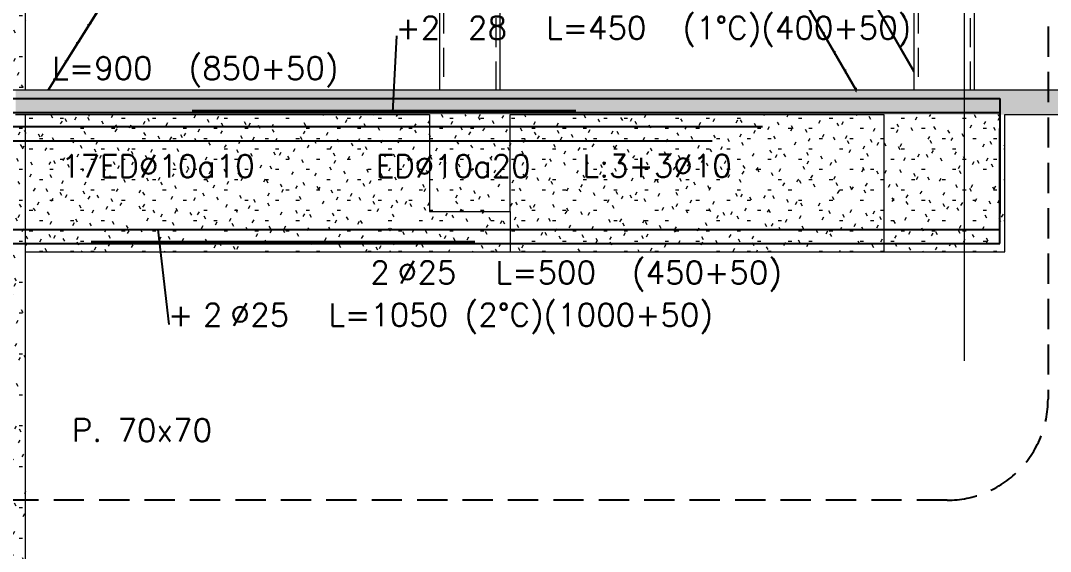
# Model space of a CAD drawing. Extents: x -3544 to 11711, y -11366 to 8565.
# Drawn here: x 4919 to 5429, y 2791 to 3054 of the extents above; entities that cross this region are included whole.
import ezdxf
from ezdxf.enums import TextEntityAlignment as Align

# ---------------------------------------------------------------- set-up
doc = ezdxf.new("R2010")
doc.units = 0
doc.header["$LTSCALE"] = 30
doc.header["$MEASUREMENT"] = 0
doc.linetypes.add('EJE2$0$DASHED', pattern=[0.75, 0.5, -0.25])
doc.linetypes.add('EJE2$0$RLE-PROYECCION', pattern=[0.71438, 0.47625, -0.23813])
doc.layers.get('0').update_dxf_attribs({"linetype": 'CONTINUOUS'})
for name, color, linetype in [('EJE2$0$CORTES', 5, 'CONTINUOUS'), ('EJE2$0$RLA-FE', 7, 'CONTINUOUS'), ('EJE2$0$RLA-TEXTOS-FE', 9, 'CONTINUOUS')]:
    doc.layers.add(name, color=color, linetype=linetype)
doc.layers.add('EJE2$0$RLA-ACHURADO', color=30, linetype='EJE2$0$RLE-PROYECCION', lineweight=15, transparency=0.7)
for name, color, linetype, lineweight in [('EJE2$0$RLA-CONTORNO', 30, 'CONTINUOUS', 15), ('EJE2$0$RLA-EJES', 1, 'CONTINUOUS', 9), ('EJE2$0$RLA-TEXTOS-1', 9, 'CONTINUOUS', 9)]:
    doc.layers.add(name, color=color, linetype=linetype, lineweight=lineweight)
doc.styles.add('EJE2$0$RomanS', font='romans.shx', dxfattribs={"height": 11.25})
pattern_1 = [(0, (-1898.762, -1266.802), (20.32, 5.08), [1.676, -13.564, 1.676, -13.564, -81.28]), (0, (-1898.762, -1266.802), (20.32, 5.08), [-30.48, 1.676, -28.804, 1.676, -13.564, -35.56]), (0, (-1898.762, -1266.802), (20.32, 5.08), [-76.2, 1.676, -8.484, 1.676, -23.724]), (120, (-1891.142, -1264.262), (-14.559409, 15.057636), [1.676, -13.564, 1.676, -13.564, -81.28]), (120, (-1891.142, -1264.262), (-14.559409, 15.057636), [-30.48, 1.676, -28.804, 1.676, -13.564, -35.56]), (120, (-1891.142, -1264.262), (-14.559409, 15.057636), [-76.2, 1.676, -8.484, 1.676, -23.724]), (240, (-1888.602, -1254.102), (-5.760591, -20.137636), [1.676, -13.564, 1.676, -13.564, -81.28]), (240, (-1888.602, -1254.102), (-5.760591, -20.137636), [-30.48, 1.676, -28.804, 1.676, -13.564, -35.56]), (240, (-1888.602, -1254.102), (-5.760591, -20.137636), [-76.2, 1.676, -8.484, 1.676, -23.724])]

# ---------------------------------------------------------------- blocks, each defined once
blk = doc.blocks.new('EJE2$0$RLA-COLUMNAS-CAJONES - P_M_ 300x300x20-425960-EJE 2')
at = {"layer": 'EJE2$0$RLA-ACHURADO'}
for p, q in [((2582.48, 1108), (2582.48, 787)), ((2608.48, 787), (2608.48, 1108))]:
    blk.add_line(p, q, dxfattribs=at)
blk = doc.blocks.new('EJE2$0$RLA-COLUMNAS-CAJONES - P_M_ 300x300x20-425965-EJE 2')
at = {"layer": 'EJE2$0$RLA-ACHURADO'}
for p, q in [((2347.48, 1108), (2347.48, 787)), ((2373.48, 787), (2373.48, 1108))]:
    blk.add_line(p, q, dxfattribs=at)
at = {"layer": 'EJE2$0$RLA-CONTORNO'}
for p, q in [((2347.48, 1128), (2347.48, 1108)), ((2373.48, 1108), (2373.48, 1128))]:
    blk.add_line(p, q, dxfattribs=at)
blk = doc.blocks.new('EJE2$0$FP_10-EJE 2')
at = {"layer": 'EJE2$0$RLA-CONTORNO'}
for p, q in [((2345.48, 1128), (2345.48, 1106.69)), ((2345.48, 1106.67), (2345.48, 1105.86)), ((2345.48, 1105.85), (2345.48, 1058.06)), ((2345.48, 1058.04), (2345.48, 1057.23)), ((2345.48, 1057.22), (2345.48, 787))]:
    blk.add_line(p, q, dxfattribs=at)
blk = doc.blocks.new('*U46')
at = {"layer": 'EJE2$0$RLA-FE'}
for p, q in [((0, 0), (0, 0)), ((0, 0), (318.21, 0)), ((318.21, 0), (368.21, 0)), ((368.21, 0), (400, 0)), ((400, 0), (400, -50))]:
    blk.add_line(p, q, dxfattribs=at)
at = {"layer": 'EJE2$0$RLA-FE', "color": 3, "style": 'EJE2$0$RomanS', "flags": 8}
for tag, p in [('F=', (108.44, 36.32)), ('NUM', (122.85, 36.32))]:
    blk.add_attdef(tag, text='', height=11.25, dxfattribs=at).set_placement(p, align=Align.RIGHT)
at = {"layer": 'EJE2$0$RLA-FE', "color": 3, "style": 'EJE2$0$RomanS'}
for tag, p, flags in [('PHI', (126.74, 36.54), 14), ('DIAM', (136.6, 36.32), 12), ('MINUS', (158.62, 36.32), 13), ('MARK', (172.01, 36.32), 13), ('TEXTO_FE1', (175.31, 36.32), 8), ('TEXTO_FE2', (242.83, 36.34), 8), ('TIPO', (198.8, -75.78), 13), ('NVECES', (184.93, -94.72), 13), ('NUMFE', (188.86, -114.48), 13), ('CAPA', (197.06, -133.6), 13), ('DESPLAZA', (278.34, -151.59), 13), ('ESPACIO', (284.39, -169.95), 13), ('CANT', (298.23, -188.75), 13)]:
    blk.add_attdef(tag, p, '', height=11.25, dxfattribs=dict(at, flags=flags))
blk = doc.blocks.new('*U109')
at = {"layer": 'EJE2$0$RLA-FE', "color": 6}
blk.add_line((0, 1), (190, 1), dxfattribs=at)
at = {"layer": 'EJE2$0$RLA-FE', "color": 3, "style": 'EJE2$0$RomanS', "flags": 8}
for tag, p in [('(', (80.66, 9.14)), (')', (119, 9.14)), ('EMP', (99.68, 9.14))]:
    blk.add_attdef(tag, text='', height=11.25, dxfattribs=at).set_placement(p, align=Align.CENTER)
blk = doc.blocks.new('*U128')
at = {"layer": 'EJE2$0$RLA-FE'}
for p, q in [((0, 0), (1068.21, 0)), ((1068.21, 0), (1118.21, 0)), ((1118.21, 0), (1150, 0)), ((1150, 0), (1150, 0))]:
    blk.add_line(p, q, dxfattribs=at)
at = {"layer": 'EJE2$0$RLA-FE', "color": 3, "style": 'EJE2$0$RomanS', "flags": 8}
for tag, p in [('F=', (455.08, 96.32)), ('NUM', (469.49, 96.32))]:
    blk.add_attdef(tag, text='', height=11.25, dxfattribs=at).set_placement(p, align=Align.RIGHT)
at = {"layer": 'EJE2$0$RLA-FE', "color": 3, "style": 'EJE2$0$RomanS'}
for tag, p, flags in [('PHI', (473.39, 96.54), 14), ('DIAM', (483.24, 96.32), 12), ('MINUS', (505.26, 96.32), 13), ('MARK', (518.65, 96.32), 13), ('TEXTO_FE1', (521.95, 96.32), 8), ('TEXTO_FE2', (589.47, 96.34), 8), ('TIPO', (573.8, -75.78), 13), ('NVECES', (559.93, -94.72), 13), ('NUMFE', (563.86, -114.48), 13), ('CAPA', (572.06, -133.6), 13), ('DESPLAZA', (278.34, -151.59), 13), ('ESPACIO', (284.39, -169.95), 13), ('CANT', (298.23, -188.75), 13)]:
    blk.add_attdef(tag, p, '', height=11.25, dxfattribs=dict(at, flags=flags))
blk = doc.blocks.new('*U239')
at = {"layer": 'EJE2$0$RLA-FE'}
for p, q in [((0, 0), (1118.21, 0)), ((1118.21, 0), (1168.21, 0)), ((1168.21, 0), (1200, 0)), ((1200, 0), (1200, 0))]:
    blk.add_line(p, q, dxfattribs=at)
at = {"layer": 'EJE2$0$RLA-FE', "color": 3, "style": 'EJE2$0$RomanS', "flags": 8}
for tag, p in [('F=', (493.76, 66.32)), ('NUM', (508.17, 66.32))]:
    blk.add_attdef(tag, text='', height=11.25, dxfattribs=at).set_placement(p, align=Align.RIGHT)
at = {"layer": 'EJE2$0$RLA-FE', "color": 3, "style": 'EJE2$0$RomanS'}
for tag, p, flags in [('PHI', (512.06, 66.54), 14), ('DIAM', (521.92, 66.32), 12), ('MINUS', (543.94, 66.32), 13), ('MARK', (557.33, 66.32), 13), ('TEXTO_FE1', (560.63, 66.32), 8), ('TEXTO_FE2', (628.15, 66.34), 8), ('TIPO', (598.8, -75.78), 13), ('NVECES', (584.93, -94.72), 13), ('NUMFE', (588.86, -114.48), 13), ('CAPA', (597.06, -133.6), 13), ('DESPLAZA', (278.34, -151.59), 13), ('ESPACIO', (284.39, -169.95), 13), ('CANT', (298.23, -188.75), 13)]:
    blk.add_attdef(tag, p, '', height=11.25, dxfattribs=dict(at, flags=flags))
blk = doc.blocks.new('*U238')
at = {"layer": 'EJE2$0$RLA-FE'}
for p, q in [((0, 0), (1018.21, 0)), ((1018.21, 0), (1068.21, 0)), ((1068.21, 0), (1100, 0)), ((1100, 0), (1100, 0))]:
    blk.add_line(p, q, dxfattribs=at)
at = {"layer": 'EJE2$0$RLA-FE', "color": 3, "style": 'EJE2$0$RomanS', "flags": 8}
for tag, p in [('F=', (496.56, 36.32)), ('NUM', (510.97, 36.32))]:
    blk.add_attdef(tag, text='', height=11.25, dxfattribs=at).set_placement(p, align=Align.RIGHT)
at = {"layer": 'EJE2$0$RLA-FE', "color": 3, "style": 'EJE2$0$RomanS'}
for tag, p, flags in [('PHI', (514.86, 36.54), 14), ('DIAM', (524.72, 36.32), 12), ('MINUS', (546.74, 36.32), 13), ('MARK', (560.13, 36.32), 13), ('TEXTO_FE1', (563.43, 36.32), 8), ('TEXTO_FE2', (630.95, 36.34), 8), ('TIPO', (548.8, -75.78), 13), ('NVECES', (534.93, -94.72), 13), ('NUMFE', (538.86, -114.48), 13), ('CAPA', (547.06, -133.6), 13), ('DESPLAZA', (278.34, -151.59), 13), ('ESPACIO', (284.39, -169.95), 13), ('CANT', (298.23, -188.75), 13)]:
    blk.add_attdef(tag, p, '', height=11.25, dxfattribs=dict(at, flags=flags))
blk = doc.blocks.new('*U237')
at = {"layer": 'EJE2$0$RLA-FE'}
for p, q in [((0, 0), (768.21, 0)), ((768.21, 0), (818.21, 0)), ((818.21, 0), (850, 0)), ((850, 0), (850, -50))]:
    blk.add_line(p, q, dxfattribs=at)
at = {"layer": 'EJE2$0$RLA-FE', "color": 3, "style": 'EJE2$0$RomanS', "flags": 8}
for tag, p in [('F=', (313.84, 9.32)), ('NUM', (328.25, 9.32))]:
    blk.add_attdef(tag, text='', height=11.25, dxfattribs=at).set_placement(p, align=Align.RIGHT)
at = {"layer": 'EJE2$0$RLA-FE', "color": 3, "style": 'EJE2$0$RomanS'}
for tag, p, flags in [('PHI', (332.15, 9.54), 14), ('DIAM', (342, 9.32), 12), ('MINUS', (364.02, 9.32), 13), ('MARK', (377.41, 9.32), 13), ('TEXTO_FE1', (380.71, 9.32), 8), ('TEXTO_FE2', (448.24, 9.34), 8), ('TIPO', (423.8, -75.78), 13), ('NVECES', (409.93, -94.72), 13), ('NUMFE', (413.86, -114.48), 13), ('CAPA', (422.06, -133.6), 13), ('DESPLAZA', (278.34, -151.59), 13), ('ESPACIO', (284.39, -169.95), 13), ('CANT', (298.23, -188.75), 13)]:
    blk.add_attdef(tag, p, '', height=11.25, dxfattribs=dict(at, flags=flags))
blk = doc.blocks.new('*U136')
at = {"layer": 'EJE2$0$RLA-FE'}
for p, q in [((0, 0), (1018.21, 0)), ((1018.21, 0), (1068.21, 0)), ((1068.21, 0), (1100, 0)), ((1100, 0), (1100, 0))]:
    blk.add_line(p, q, dxfattribs=at)
at = {"layer": 'EJE2$0$RLA-FE', "color": 3, "style": 'EJE2$0$RomanS', "flags": 8}
for tag, p in [('F=', (458.44, -19.89)), ('NUM', (472.85, -19.89))]:
    blk.add_attdef(tag, text='', height=11.25, dxfattribs=at).set_placement(p, align=Align.RIGHT)
at = {"layer": 'EJE2$0$RLA-FE', "color": 3, "style": 'EJE2$0$RomanS'}
for tag, p, flags in [('PHI', (476.74, -19.68), 12), ('DIAM', (486.6, -19.89), 12), ('MINUS', (508.62, -19.89), 13), ('MARK', (522.01, -19.89), 13), ('TEXTO_FE1', (525.31, -19.89), 8), ('TEXTO_FE2', (592.83, -19.88), 8), ('TIPO', (548.8, -57.92), 13), ('NVECES', (534.93, -76.86), 13), ('NUMFE', (538.86, -96.62), 13), ('CAPA', (547.06, -115.74), 13), ('DESPLAZA', (277.18, -134.17), 13), ('ESPACIO', (283.22, -152.53), 13), ('CANT', (297.06, -171.33), 13)]:
    blk.add_attdef(tag, p, '', height=11.25, dxfattribs=dict(at, flags=flags))
blk = doc.blocks.new('*U137')
at = {"layer": 'EJE2$0$RLA-FE'}
for p, q in [((450, 0), (450, 50)), ((0, 0), (0, 0)), ((0, 0), (368.21, 0)), ((368.21, 0), (418.21, 0)), ((418.21, 0), (450, 0))]:
    blk.add_line(p, q, dxfattribs=at)
at = {"layer": 'EJE2$0$RLA-FE', "color": 3, "style": 'EJE2$0$RomanS', "flags": 8}
for tag, p in [('F=', (133.44, -19.89)), ('NUM', (147.85, -19.89))]:
    blk.add_attdef(tag, text='', height=11.25, dxfattribs=at).set_placement(p, align=Align.RIGHT)
at = {"layer": 'EJE2$0$RLA-FE', "color": 3, "style": 'EJE2$0$RomanS'}
for tag, p, flags in [('PHI', (151.74, -19.68), 12), ('DIAM', (161.6, -19.89), 12), ('MINUS', (183.62, -19.89), 13), ('MARK', (197.01, -19.89), 13), ('TEXTO_FE1', (200.31, -19.89), 8), ('TEXTO_FE2', (267.83, -19.88), 8), ('TIPO', (223.8, -57.92), 13), ('NVECES', (209.93, -76.86), 13), ('NUMFE', (213.86, -96.62), 13), ('CAPA', (222.06, -115.74), 13), ('DESPLAZA', (277.18, -134.17), 13), ('ESPACIO', (283.22, -152.53), 13), ('CANT', (297.06, -171.33), 13)]:
    blk.add_attdef(tag, p, '', height=11.25, dxfattribs=dict(at, flags=flags))
blk = doc.blocks.new('*U138')
at = {"layer": 'EJE2$0$RLA-FE', "color": 6}
blk.add_line((0, 1), (190, 1), dxfattribs=at)
at = {"layer": 'EJE2$0$RLA-FE', "color": 3, "style": 'EJE2$0$RomanS', "flags": 8}
for tag, p in [('(', (80.66, 9.14)), (')', (119, 9.14)), ('EMP', (99.68, 9.14))]:
    blk.add_attdef(tag, text='', height=11.25, dxfattribs=at).set_placement(p, align=Align.CENTER)
blk = doc.blocks.new('*U266')
at = {"layer": 'EJE2$0$RLA-FE'}
for p, q in [((1000, 0), (1000, 50)), ((0, 0), (918.21, 0)), ((918.21, 0), (968.21, 0)), ((968.21, 0), (1000, 0))]:
    blk.add_line(p, q, dxfattribs=at)
at = {"layer": 'EJE2$0$RLA-FE', "color": 3, "style": 'EJE2$0$RomanS', "flags": 8}
for tag, p in [('F=', (600.61, -47.89)), ('NUM', (615.02, -47.89))]:
    blk.add_attdef(tag, text='', height=11.25, dxfattribs=at).set_placement(p, align=Align.RIGHT)
at = {"layer": 'EJE2$0$RLA-FE', "color": 3, "style": 'EJE2$0$RomanS'}
for tag, p, flags in [('PHI', (618.91, -47.68), 12), ('DIAM', (628.77, -47.89), 12), ('MINUS', (650.79, -47.89), 13), ('MARK', (664.18, -47.89), 13), ('TEXTO_FE1', (667.48, -47.89), 8), ('TEXTO_FE2', (735, -47.88), 8), ('TIPO', (498.8, -57.92), 13), ('NVECES', (484.93, -76.86), 13), ('NUMFE', (488.86, -96.62), 13), ('CAPA', (497.06, -115.74), 13), ('DESPLAZA', (277.18, -134.17), 13), ('ESPACIO', (283.22, -152.53), 13), ('CANT', (297.06, -171.33), 13)]:
    blk.add_attdef(tag, p, '', height=11.25, dxfattribs=dict(at, flags=flags))
blk = doc.blocks.new('EJE2')
at = {"layer": 'EJE2$0$RLA-ACHURADO'}
h = blk.add_hatch(dxfattribs=at)
h.set_pattern_fill('FP_1', color=256, style=0, pattern_type=2)
h.set_pattern_definition(pattern_1)
h.paths.add_polyline_path([(2102.7, 787), (2140.48, 787), (2140.48, 1188), (2135.48, 1188), (2135.48, 1108), (2075.48, 1108), (2075.48, 1188), (2070.48, 1188), (2070.48, 787)], flags=0)
h = blk.add_hatch(dxfattribs=at)
h.set_pattern_fill('FP_1', color=256, style=0, pattern_type=2)
h.set_pattern_definition(pattern_1)
h.paths.add_polyline_path([(2668.57, 775), (2720.48, 775), (2720.48, 787), (2135.48, 787), (2135.48, 775), (2625.04, 775)], flags=0)
h = blk.add_hatch(dxfattribs=at)
h.set_pattern_fill('FP_1', color=256, style=0, pattern_type=2)
h.set_pattern_definition(pattern_1)
h.paths.add_polyline_path([(2140.48, 391), (2140.48, 775), (2135.48, 775), (2135.48, 707), (2075.48, 707), (2075.48, 772), (2070.48, 772), (2070.48, 391)], flags=0)
h = blk.add_hatch(dxfattribs=at)
h.set_pattern_fill('FP_1', color=256, style=0, pattern_type=2)
h.set_pattern_definition(pattern_1)
h.paths.add_polyline_path([(2233.29, 707), (2380.48, 707), (2380.48, 727), (2340.48, 727), (2340.48, 775), (2140.48, 775), (2140.48, 707), (2146.23, 707)], flags=0)
h = blk.add_hatch(dxfattribs=at)
h.set_pattern_fill('FP_1', color=256, style=0, pattern_type=2)
h.set_pattern_definition(pattern_1)
h.paths.add_polyline_path([(2340.48, 727), (2380.48, 727), (2380.48, 775), (2340.48, 775)], flags=0)
h = blk.add_hatch(dxfattribs=at)
h.set_pattern_fill('FP_1', color=256, style=0, pattern_type=2)
h.set_pattern_definition(pattern_1)
h.paths.add_polyline_path([(2380.48, 707), (2565.48, 707), (2565.48, 775), (2380.48, 775), (2380.48, 711.79)], flags=0)
h = blk.add_hatch(dxfattribs=at)
h.set_pattern_fill('FP_1', color=256, style=0, pattern_type=2)
h.set_pattern_definition(pattern_1)
h.paths.add_polyline_path([(2625.48, 707), (2625.48, 775), (2565.48, 775), (2565.48, 707), (2581.51, 707)], flags=0)
at = {"layer": 'EJE2$0$CORTES', "color": 1, "linetype": 'EJE2$0$DASHED'}
blk.add_lwpolyline([(2096.69, 1296.09), (2596.87, 1296.09, -0.414214), (2646.87, 1246.09), (2646.87, 633.86, -0.414214), (2596.87, 583.86), (2096.69, 583.86, -0.414214), (2046.69, 633.86), (2046.69, 1246.09, -0.414214)], format="xyb", close=True, dxfattribs=at)
at = {"layer": 'EJE2$0$RLA-ACHURADO'}
for p, q in [((2347.48, 1108), (2347.48, 787)), ((2582.48, 1108), (2582.48, 787)), ((2608.48, 787), (2608.48, 1108))]:
    blk.add_line(p, q, dxfattribs=at)
at = {"layer": 'EJE2$0$RLA-CONTORNO'}
for p, q in [((2140.48, 787), (2140.48, 1188)), ((2580.48, 795.92), (2400.29, 1108)), ((2580.48, 796.92), (2400.86, 1108)), ((2580.48, 1108), (2580.48, 787)), ((2610.48, 787), (2610.48, 1108)), ((2151.41, 787), (2345.48, 1096.75)), ((2151.41, 787), (2345.48, 1096.75)), ((2152, 787), (2345.48, 1095.81)), ((2152, 787), (2345.48, 1095.81)), ((2552.14, 787), (2375.48, 1092.96)), ((2375.48, 1091.96), (2551.56, 787)), ((2388.78, 1068.92), (2551.56, 787)), ((2552.14, 787), (2388.89, 1069.74)), ((2345.48, 1057.22), (2345.48, 787)), ((2375.48, 787), (2375.48, 1057.22)), ((2171.14, 819.38), (2171.11, 819.38)), ((2171.18, 819.39), (2171.14, 819.38)), ((2171.21, 819.4), (2171.18, 819.39)), ((2171.25, 819.4), (2171.21, 819.4)), ((2171.28, 819.41), (2171.25, 819.4)), ((2171.32, 819.42), (2171.28, 819.41)), ((2171.35, 819.43), (2171.32, 819.42)), ((2171.39, 819.43), (2171.35, 819.43)), ((2171.42, 819.44), (2171.39, 819.43)), ((2171.45, 819.45), (2171.42, 819.44)), ((2171.49, 819.45), (2171.45, 819.45)), ((2171.52, 819.46), (2171.49, 819.45)), ((2171.56, 819.47), (2171.52, 819.46)), ((2171.59, 819.48), (2171.56, 819.47)), ((2171.62, 819.49), (2171.59, 819.48)), ((2171.66, 819.49), (2171.62, 819.49)), ((2171.69, 819.5), (2171.66, 819.49)), ((2171.72, 819.51), (2171.69, 819.5)), ((2171.76, 819.52), (2171.72, 819.51)), ((2171.79, 819.53), (2171.76, 819.52)), ((2171.82, 819.54), (2171.79, 819.53)), ((2171.85, 819.54), (2171.82, 819.54)), ((2171.89, 819.55), (2171.85, 819.54)), ((2171.92, 819.56), (2171.89, 819.55)), ((2171.95, 819.57), (2171.92, 819.56)), ((2171.98, 819.58), (2171.95, 819.57)), ((2172.01, 819.59), (2171.98, 819.58)), ((2172.04, 819.6), (2172.01, 819.59)), ((2172.07, 819.61), (2172.04, 819.6)), ((2172.1, 819.62), (2172.07, 819.61)), ((2172.13, 819.63), (2172.1, 819.62)), ((2172.16, 819.64), (2172.13, 819.63)), ((2172.19, 819.66), (2172.16, 819.64)), ((2172.21, 819.67), (2172.19, 819.66)), ((2172.24, 819.68), (2172.21, 819.67)), ((2172.27, 819.69), (2172.24, 819.68)), ((2172.3, 819.7), (2172.27, 819.69)), ((2172.32, 819.71), (2172.3, 819.7)), ((2172.35, 819.73), (2172.32, 819.71)), ((2172.37, 819.74), (2172.35, 819.73)), ((2172.4, 819.75), (2172.37, 819.74)), ((2172.42, 819.77), (2172.4, 819.75)), ((2172.45, 819.78), (2172.42, 819.77)), ((2172.47, 819.8), (2172.45, 819.78)), ((2172.49, 819.81), (2172.47, 819.8)), ((2172.52, 819.82), (2172.49, 819.81)), ((2172.54, 819.84), (2172.52, 819.82)), ((2172.56, 819.85), (2172.54, 819.84)), ((2172.58, 819.87), (2172.56, 819.85)), ((2172.6, 819.89), (2172.58, 819.87)), ((2172.62, 819.9), (2172.6, 819.89)), ((2172.64, 819.92), (2172.62, 819.9)), ((2172.66, 819.94), (2172.64, 819.92)), ((2172.68, 819.95), (2172.66, 819.94)), ((2172.7, 819.97), (2172.68, 819.95)), ((2172.72, 819.99), (2172.7, 819.97)), ((2172.73, 820.01), (2172.72, 819.99)), ((2172.75, 820.03), (2172.73, 820.01)), ((2172.77, 820.05), (2172.75, 820.03)), ((2172.78, 820.06), (2172.77, 820.05)), ((2172.8, 820.08), (2172.78, 820.06)), ((2172.81, 820.1), (2172.8, 820.08)), ((2172.82, 820.12), (2172.81, 820.1)), ((2167.1, 811.02), (2167.08, 811)), ((2167.12, 811.04), (2167.1, 811.02)), ((2167.13, 811.06), (2167.12, 811.04)), ((2167.15, 811.08), (2167.13, 811.06)), ((2167.16, 811.1), (2167.15, 811.08)), ((2167.18, 811.12), (2167.16, 811.1)), ((2167.19, 811.14), (2167.18, 811.12)), ((2535.91, 814.5), (2535.92, 814.53)), ((2535.91, 814.47), (2535.91, 814.5)), ((2535.91, 814.44), (2535.91, 814.47)), ((2535.91, 814.41), (2535.91, 814.44)), ((2535.91, 814.38), (2535.91, 814.41)), ((2535.91, 814.35), (2535.91, 814.38)), ((2535.91, 814.33), (2535.91, 814.35)), ((2535.91, 814.3), (2535.91, 814.33)), ((2535.91, 814.27), (2535.91, 814.3)), ((2535.91, 814.24), (2535.91, 814.27)), ((2535.91, 814.22), (2535.91, 814.24)), ((2535.92, 814.19), (2535.91, 814.22)), ((2535.92, 814.59), (2535.93, 814.62)), ((2535.92, 814.56), (2535.92, 814.59)), ((2535.92, 814.53), (2535.92, 814.56)), ((2535.92, 814.16), (2535.92, 814.19)), ((2535.92, 814.14), (2535.92, 814.16)), ((2535.93, 814.11), (2535.92, 814.14)), ((2535.93, 814.65), (2535.94, 814.68)), ((2535.93, 814.62), (2535.93, 814.65)), ((2535.93, 814.08), (2535.93, 814.11)), ((2535.93, 814.06), (2535.93, 814.08)), ((2535.94, 814.03), (2535.93, 814.06)), ((2535.94, 814.71), (2535.95, 814.74)), ((2535.94, 814.68), (2535.94, 814.71)), ((2535.95, 814.01), (2535.94, 814.03)), ((2535.95, 814.78), (2535.96, 814.81)), ((2535.95, 814.74), (2535.95, 814.78)), ((2535.95, 813.98), (2535.95, 814.01)), ((2535.96, 813.96), (2535.95, 813.98)), ((2535.96, 814.84), (2535.97, 814.87)), ((2535.96, 814.81), (2535.96, 814.84)), ((2535.97, 813.93), (2535.96, 813.96)), ((2535.97, 814.87), (2535.98, 814.9)), ((2535.98, 813.91), (2535.97, 813.93)), ((2535.98, 814.9), (2535.99, 814.94)), ((2535.98, 813.89), (2535.98, 813.91)), ((2535.99, 813.86), (2535.98, 813.89)), ((2535.99, 814.97), (2536, 815)), ((2535.99, 814.94), (2535.99, 814.97)), ((2536, 813.84), (2535.99, 813.86)), ((2536, 815), (2536.01, 815.04)), ((2536.01, 813.82), (2536, 813.84)), ((2536.01, 815.04), (2536.02, 815.07)), ((2536.02, 813.8), (2536.01, 813.82)), ((2536.02, 815.1), (2536.03, 815.13)), ((2536.02, 815.07), (2536.02, 815.1)), ((2536.04, 813.78), (2536.02, 813.8)), ((2536.03, 815.13), (2536.04, 815.17)), ((2536.04, 815.17), (2536.05, 815.2)), ((2536.05, 815.2), (2536.06, 815.24)), ((2536.06, 815.24), (2536.07, 815.27)), ((2536.07, 815.27), (2536.08, 815.3)), ((2536.08, 815.3), (2536.09, 815.34)), ((2536.09, 815.34), (2536.1, 815.37)), ((2536.1, 815.37), (2536.11, 815.4)), ((2536.11, 815.4), (2536.12, 815.44)), ((2536.12, 815.44), (2536.13, 815.47)), ((2536.13, 815.47), (2536.14, 815.51)), ((2536.14, 815.51), (2536.15, 815.54)), ((2536.15, 815.54), (2536.16, 815.58)), ((2536.16, 815.58), (2536.17, 815.61)), ((2536.17, 815.61), (2536.18, 815.64)), ((2165.51, 810.39), (2165.48, 810.39)), ((2165.55, 810.4), (2165.51, 810.39)), ((2165.58, 810.41), (2165.55, 810.4)), ((2165.62, 810.42), (2165.58, 810.41)), ((2165.65, 810.42), (2165.62, 810.42)), ((2165.69, 810.43), (2165.65, 810.42)), ((2165.72, 810.44), (2165.69, 810.43)), ((2165.75, 810.44), (2165.72, 810.44)), ((2165.79, 810.45), (2165.75, 810.44)), ((2165.82, 810.46), (2165.79, 810.45)), ((2165.86, 810.47), (2165.82, 810.46)), ((2165.89, 810.47), (2165.86, 810.47)), ((2165.93, 810.48), (2165.89, 810.47)), ((2165.96, 810.49), (2165.93, 810.48)), ((2165.99, 810.5), (2165.96, 810.49)), ((2166.03, 810.51), (2165.99, 810.5)), ((2166.06, 810.51), (2166.03, 810.51)), ((2166.09, 810.52), (2166.06, 810.51)), ((2166.13, 810.53), (2166.09, 810.52)), ((2166.16, 810.54), (2166.13, 810.53)), ((2166.19, 810.55), (2166.16, 810.54)), ((2166.22, 810.56), (2166.19, 810.55)), ((2166.25, 810.57), (2166.22, 810.56)), ((2166.29, 810.57), (2166.25, 810.57)), ((2166.32, 810.58), (2166.29, 810.57)), ((2166.35, 810.59), (2166.32, 810.58)), ((2166.38, 810.6), (2166.35, 810.59)), ((2166.41, 810.61), (2166.38, 810.6)), ((2166.44, 810.62), (2166.41, 810.61)), ((2166.47, 810.63), (2166.44, 810.62)), ((2166.5, 810.65), (2166.47, 810.63)), ((2166.53, 810.66), (2166.5, 810.65)), ((2166.55, 810.67), (2166.53, 810.66)), ((2166.58, 810.68), (2166.55, 810.67)), ((2166.61, 810.69), (2166.58, 810.68)), ((2166.64, 810.7), (2166.61, 810.69)), ((2166.66, 810.71), (2166.64, 810.7)), ((2166.69, 810.73), (2166.66, 810.71)), ((2166.72, 810.74), (2166.69, 810.73)), ((2166.74, 810.75), (2166.72, 810.74)), ((2166.77, 810.77), (2166.74, 810.75)), ((2166.79, 810.78), (2166.77, 810.77)), ((2166.82, 810.79), (2166.79, 810.78)), ((2166.84, 810.81), (2166.82, 810.79)), ((2166.86, 810.82), (2166.84, 810.81)), ((2166.89, 810.84), (2166.86, 810.82)), ((2166.91, 810.85), (2166.89, 810.84)), ((2166.93, 810.87), (2166.91, 810.85)), ((2166.95, 810.88), (2166.93, 810.87)), ((2166.97, 810.9), (2166.95, 810.88)), ((2166.99, 810.91), (2166.97, 810.9)), ((2167.01, 810.93), (2166.99, 810.91)), ((2167.03, 810.95), (2167.01, 810.93)), ((2167.05, 810.97), (2167.03, 810.95)), ((2167.07, 810.98), (2167.05, 810.97)), ((2167.08, 811), (2167.07, 810.98)), ((2541.32, 805.88), (2541.33, 805.92)), ((2541.33, 805.92), (2541.34, 805.95)), ((2541.34, 805.95), (2541.35, 805.98)), ((2541.35, 806.02), (2541.36, 806.05)), ((2541.35, 805.98), (2541.35, 806.02)), ((2541.36, 806.05), (2541.37, 806.08)), ((2541.37, 806.08), (2541.38, 806.12)), ((2541.38, 806.12), (2541.39, 806.15)), ((2541.39, 806.15), (2541.4, 806.19)), ((2541.4, 806.19), (2541.41, 806.22)), ((2541.41, 806.22), (2541.42, 806.25)), ((2541.42, 806.25), (2541.43, 806.29)), ((2541.43, 806.29), (2541.44, 806.32)), ((2541.44, 806.32), (2541.45, 806.36)), ((2541.45, 806.36), (2541.46, 806.39)), ((2541.46, 806.39), (2541.47, 806.42)), ((2541.47, 806.42), (2541.48, 806.46)), ((2159.88, 801.41), (2159.84, 801.4)), ((2159.91, 801.41), (2159.88, 801.41)), ((2159.95, 801.42), (2159.91, 801.41)), ((2159.98, 801.43), (2159.95, 801.42)), ((2160.02, 801.43), (2159.98, 801.43)), ((2160.05, 801.44), (2160.02, 801.43)), ((2160.09, 801.45), (2160.05, 801.44)), ((2160.12, 801.46), (2160.09, 801.45)), ((2160.16, 801.46), (2160.12, 801.46)), ((2160.19, 801.47), (2160.16, 801.46)), ((2160.23, 801.48), (2160.19, 801.47)), ((2160.26, 801.49), (2160.23, 801.48)), ((2160.29, 801.49), (2160.26, 801.49)), ((2160.33, 801.5), (2160.29, 801.49)), ((2160.36, 801.51), (2160.33, 801.5)), ((2160.4, 801.52), (2160.36, 801.51)), ((2160.43, 801.53), (2160.4, 801.52)), ((2160.46, 801.53), (2160.43, 801.53)), ((2160.49, 801.54), (2160.46, 801.53)), ((2160.53, 801.55), (2160.49, 801.54)), ((2160.56, 801.56), (2160.53, 801.55)), ((2160.59, 801.57), (2160.56, 801.56)), ((2160.62, 801.58), (2160.59, 801.57)), ((2160.65, 801.59), (2160.62, 801.58)), ((2160.69, 801.6), (2160.65, 801.59)), ((2160.72, 801.61), (2160.69, 801.6)), ((2160.75, 801.62), (2160.72, 801.61)), ((2160.78, 801.63), (2160.75, 801.62)), ((2160.81, 801.64), (2160.78, 801.63)), ((2160.84, 801.65), (2160.81, 801.64)), ((2160.87, 801.66), (2160.84, 801.65)), ((2160.9, 801.67), (2160.87, 801.66)), ((2160.92, 801.68), (2160.9, 801.67)), ((2160.95, 801.69), (2160.92, 801.68)), ((2160.98, 801.7), (2160.95, 801.69)), ((2161.01, 801.71), (2160.98, 801.7)), ((2161.03, 801.73), (2161.01, 801.71)), ((2161.06, 801.74), (2161.03, 801.73)), ((2161.09, 801.75), (2161.06, 801.74)), ((2161.11, 801.76), (2161.09, 801.75)), ((2161.14, 801.78), (2161.11, 801.76)), ((2161.16, 801.79), (2161.14, 801.78)), ((2161.18, 801.81), (2161.16, 801.79)), ((2161.21, 801.82), (2161.18, 801.81)), ((2161.23, 801.83), (2161.21, 801.82)), ((2161.25, 801.85), (2161.23, 801.83)), ((2161.28, 801.86), (2161.25, 801.85)), ((2161.3, 801.88), (2161.28, 801.86)), ((2161.32, 801.89), (2161.3, 801.88)), ((2161.34, 801.91), (2161.32, 801.89)), ((2161.36, 801.93), (2161.34, 801.91)), ((2161.38, 801.94), (2161.36, 801.93)), ((2161.4, 801.96), (2161.38, 801.94)), ((2161.42, 801.98), (2161.4, 801.96)), ((2161.44, 802), (2161.42, 801.98)), ((2161.45, 802.01), (2161.44, 802)), ((2161.47, 802.03), (2161.45, 802.01)), ((2161.49, 802.05), (2161.47, 802.03)), ((2161.5, 802.07), (2161.49, 802.05)), ((2161.52, 802.09), (2161.5, 802.07)), ((2161.53, 802.11), (2161.52, 802.09)), ((2161.55, 802.13), (2161.53, 802.11)), ((2161.56, 802.15), (2161.55, 802.13)), ((2541.21, 805.26), (2541.22, 805.28)), ((2541.21, 805.23), (2541.21, 805.26)), ((2541.21, 805.2), (2541.21, 805.23)), ((2541.21, 805.17), (2541.21, 805.2)), ((2541.21, 805.14), (2541.21, 805.17)), ((2541.21, 805.11), (2541.21, 805.14)), ((2541.21, 805.08), (2541.21, 805.11)), ((2541.21, 805.06), (2541.21, 805.08)), ((2541.22, 805.03), (2541.21, 805.06)), ((2541.22, 805.37), (2541.23, 805.4)), ((2541.22, 805.34), (2541.22, 805.37)), ((2541.22, 805.31), (2541.22, 805.34)), ((2541.22, 805.28), (2541.22, 805.31)), ((2541.22, 805), (2541.22, 805.03)), ((2541.22, 804.98), (2541.22, 805)), ((2541.23, 804.95), (2541.22, 804.98)), ((2541.23, 805.43), (2541.24, 805.47)), ((2541.23, 805.4), (2541.23, 805.43)), ((2541.23, 804.92), (2541.23, 804.95)), ((2541.23, 804.9), (2541.23, 804.92)), ((2541.24, 804.87), (2541.23, 804.9)), ((2541.24, 805.5), (2541.25, 805.53)), ((2541.24, 805.47), (2541.24, 805.5)), ((2541.24, 804.85), (2541.24, 804.87)), ((2541.25, 804.82), (2541.24, 804.85)), ((2541.25, 805.56), (2541.26, 805.59)), ((2541.25, 805.53), (2541.25, 805.56)), ((2541.26, 804.8), (2541.25, 804.82)), ((2541.26, 805.62), (2541.27, 805.65)), ((2541.26, 805.59), (2541.26, 805.62)), ((2541.26, 804.77), (2541.26, 804.8)), ((2541.27, 804.75), (2541.26, 804.77)), ((2541.27, 805.69), (2541.28, 805.72)), ((2541.27, 805.65), (2541.27, 805.69)), ((2541.28, 804.73), (2541.27, 804.75)), ((2541.28, 805.72), (2541.29, 805.75)), ((2541.29, 804.7), (2541.28, 804.73)), ((2541.29, 805.75), (2541.3, 805.78)), ((2541.3, 804.68), (2541.29, 804.7)), ((2541.3, 805.82), (2541.31, 805.85)), ((2541.3, 805.78), (2541.3, 805.82)), ((2541.31, 804.66), (2541.3, 804.68)), ((2541.31, 805.85), (2541.32, 805.88)), ((2541.32, 804.63), (2541.31, 804.66)), ((2541.33, 804.61), (2541.32, 804.63)), ((2541.34, 804.59), (2541.33, 804.61)), ((2546.52, 796.16), (2546.53, 796.19)), ((2546.52, 796.13), (2546.52, 796.16)), ((2546.52, 796.1), (2546.52, 796.13)), ((2546.52, 796.07), (2546.52, 796.1)), ((2546.52, 796.04), (2546.52, 796.07)), ((2546.52, 796.01), (2546.52, 796.04)), ((2546.52, 795.98), (2546.52, 796.01)), ((2546.52, 795.95), (2546.52, 795.98)), ((2546.52, 795.93), (2546.52, 795.95)), ((2546.52, 795.9), (2546.52, 795.93)), ((2546.52, 795.87), (2546.52, 795.9)), ((2546.52, 795.84), (2546.52, 795.87)), ((2546.52, 795.82), (2546.52, 795.84)), ((2546.53, 795.79), (2546.52, 795.82)), ((2546.53, 796.25), (2546.54, 796.28)), ((2546.53, 796.22), (2546.53, 796.25)), ((2546.53, 796.19), (2546.53, 796.22)), ((2546.53, 795.76), (2546.53, 795.79)), ((2546.53, 795.74), (2546.53, 795.76)), ((2546.54, 795.71), (2546.53, 795.74)), ((2546.54, 796.31), (2546.55, 796.34)), ((2546.54, 796.28), (2546.54, 796.31)), ((2546.54, 795.69), (2546.54, 795.71)), ((2546.55, 796.37), (2546.56, 796.41)), ((2546.55, 796.34), (2546.55, 796.37)), ((2546.56, 796.41), (2546.57, 796.44)), ((2546.57, 796.47), (2546.58, 796.5)), ((2546.57, 796.44), (2546.57, 796.47)), ((2546.58, 796.5), (2546.59, 796.53)), ((2546.59, 796.57), (2546.6, 796.6)), ((2546.59, 796.53), (2546.59, 796.57)), ((2546.6, 796.6), (2546.61, 796.63)), ((2546.61, 796.63), (2546.62, 796.66)), ((2546.62, 796.7), (2546.63, 796.73)), ((2546.62, 796.66), (2546.62, 796.7)), ((2546.63, 796.73), (2546.64, 796.76)), ((2546.64, 796.76), (2546.65, 796.8)), ((2546.65, 796.8), (2546.66, 796.83)), ((2546.66, 796.83), (2546.67, 796.86)), ((2546.67, 796.86), (2546.68, 796.9)), ((2546.68, 796.9), (2546.69, 796.93)), ((2546.69, 796.93), (2546.7, 796.97)), ((2546.7, 796.97), (2546.71, 797)), ((2546.71, 797), (2546.72, 797.03)), ((2546.72, 797.03), (2546.73, 797.07)), ((2546.73, 797.07), (2546.74, 797.1)), ((2546.74, 797.1), (2546.75, 797.14)), ((2546.75, 797.14), (2546.76, 797.17)), ((2546.76, 797.17), (2546.77, 797.2)), ((2546.77, 797.2), (2546.78, 797.24)), ((2546.78, 797.24), (2546.79, 797.27)), ((2154.25, 792.42), (2154.21, 792.41)), ((2154.28, 792.43), (2154.25, 792.42)), ((2154.32, 792.43), (2154.28, 792.43)), ((2154.35, 792.44), (2154.32, 792.43)), ((2154.39, 792.45), (2154.35, 792.44)), ((2154.42, 792.45), (2154.39, 792.45)), ((2154.46, 792.46), (2154.42, 792.45)), ((2154.49, 792.47), (2154.46, 792.46)), ((2154.53, 792.48), (2154.49, 792.47)), ((2154.56, 792.48), (2154.53, 792.48)), ((2154.6, 792.49), (2154.56, 792.48)), ((2154.63, 792.5), (2154.6, 792.49)), ((2154.66, 792.51), (2154.63, 792.5)), ((2154.7, 792.51), (2154.66, 792.51)), ((2154.73, 792.52), (2154.7, 792.51)), ((2154.76, 792.53), (2154.73, 792.52)), ((2154.8, 792.54), (2154.76, 792.53)), ((2154.83, 792.55), (2154.8, 792.54)), ((2154.86, 792.55), (2154.83, 792.55)), ((2154.9, 792.56), (2154.86, 792.55)), ((2154.93, 792.57), (2154.9, 792.56)), ((2154.96, 792.58), (2154.93, 792.57)), ((2154.99, 792.59), (2154.96, 792.58)), ((2155.02, 792.6), (2154.99, 792.59)), ((2155.05, 792.61), (2155.02, 792.6)), ((2155.09, 792.62), (2155.05, 792.61)), ((2155.12, 792.63), (2155.09, 792.62)), ((2155.15, 792.64), (2155.12, 792.63)), ((2155.18, 792.65), (2155.15, 792.64)), ((2155.21, 792.66), (2155.18, 792.65)), ((2155.24, 792.67), (2155.21, 792.66)), ((2155.26, 792.68), (2155.24, 792.67)), ((2155.29, 792.69), (2155.26, 792.68)), ((2155.32, 792.7), (2155.29, 792.69)), ((2155.35, 792.71), (2155.32, 792.7)), ((2155.38, 792.73), (2155.35, 792.71)), ((2155.4, 792.74), (2155.38, 792.73)), ((2155.43, 792.75), (2155.4, 792.74)), ((2155.45, 792.76), (2155.43, 792.75)), ((2155.48, 792.78), (2155.45, 792.76)), ((2155.5, 792.79), (2155.48, 792.78)), ((2155.53, 792.8), (2155.5, 792.79)), ((2155.55, 792.82), (2155.53, 792.8)), ((2155.58, 792.83), (2155.55, 792.82)), ((2155.6, 792.85), (2155.58, 792.83)), ((2155.62, 792.86), (2155.6, 792.85)), ((2155.64, 792.88), (2155.62, 792.86)), ((2155.67, 792.89), (2155.64, 792.88)), ((2155.69, 792.91), (2155.67, 792.89)), ((2155.71, 792.92), (2155.69, 792.91)), ((2155.73, 792.94), (2155.71, 792.92)), ((2155.75, 792.96), (2155.73, 792.94)), ((2155.77, 792.97), (2155.75, 792.96)), ((2155.79, 792.99), (2155.77, 792.97)), ((2155.8, 793.01), (2155.79, 792.99)), ((2155.82, 793.03), (2155.8, 793.01)), ((2155.84, 793.04), (2155.82, 793.03)), ((2155.86, 793.06), (2155.84, 793.04)), ((2155.87, 793.08), (2155.86, 793.06)), ((2155.89, 793.1), (2155.87, 793.08)), ((2155.9, 793.12), (2155.89, 793.1)), ((2155.92, 793.14), (2155.9, 793.12)), ((2155.93, 793.16), (2155.92, 793.14)), ((2546.55, 795.66), (2546.54, 795.69)), ((2546.55, 795.64), (2546.55, 795.66)), ((2546.56, 795.61), (2546.55, 795.64)), ((2546.57, 795.59), (2546.56, 795.61)), ((2546.57, 795.56), (2546.57, 795.59)), ((2546.58, 795.54), (2546.57, 795.56)), ((2546.59, 795.52), (2546.58, 795.54)), ((2546.6, 795.49), (2546.59, 795.52)), ((2546.61, 795.47), (2546.6, 795.49)), ((2546.62, 795.45), (2546.61, 795.47)), ((2546.63, 795.43), (2546.62, 795.45)), ((2546.64, 795.41), (2546.63, 795.43)), ((2720.48, 787), (-1734.52, 787)), ((2551.82, 786.91), (2551.83, 786.94)), ((2551.82, 786.88), (2551.82, 786.91)), ((2551.82, 786.85), (2551.82, 786.88)), ((2551.82, 786.83), (2551.82, 786.85)), ((2551.82, 786.8), (2551.82, 786.83)), ((2551.82, 786.77), (2551.82, 786.8)), ((2551.82, 786.74), (2551.82, 786.77)), ((2551.82, 786.71), (2551.82, 786.74)), ((2551.82, 786.69), (2551.82, 786.71)), ((2551.82, 786.66), (2551.82, 786.69)), ((2551.83, 786.63), (2551.82, 786.66)), ((2551.83, 787.03), (2551.84, 787.06)), ((2551.83, 787), (2551.83, 787.03)), ((2551.83, 786.97), (2551.83, 787)), ((2551.83, 786.94), (2551.83, 786.97)), ((2551.83, 786.6), (2551.83, 786.63)), ((2551.83, 786.58), (2551.83, 786.6)), ((2551.84, 786.55), (2551.83, 786.58)), ((2551.84, 787.09), (2551.85, 787.13)), ((2551.84, 787.06), (2551.84, 787.09)), ((2551.84, 786.53), (2551.84, 786.55)), ((2551.85, 786.5), (2551.84, 786.53)), ((2551.85, 787.16), (2551.86, 787.19)), ((2551.85, 787.13), (2551.85, 787.16)), ((2551.85, 786.48), (2551.85, 786.5)), ((2551.86, 786.45), (2551.85, 786.48)), ((2551.86, 787.22), (2551.87, 787.25)), ((2551.86, 787.19), (2551.86, 787.22)), ((2551.86, 786.43), (2551.86, 786.45)), ((2551.87, 786.4), (2551.86, 786.43)), ((2551.87, 787.25), (2551.88, 787.28)), ((2551.88, 786.38), (2551.87, 786.4)), ((2551.88, 787.32), (2551.89, 787.35)), ((2551.88, 787.28), (2551.88, 787.32)), ((2551.89, 786.35), (2551.88, 786.38)), ((2551.89, 787.35), (2551.9, 787.38)), ((2551.9, 786.33), (2551.89, 786.35)), ((2551.9, 787.41), (2551.91, 787.45)), ((2551.9, 787.38), (2551.9, 787.41)), ((2551.9, 786.31), (2551.9, 786.33)), ((2551.91, 786.29), (2551.9, 786.31)), ((2551.91, 787.45), (2551.92, 787.48)), ((2551.92, 786.26), (2551.91, 786.29)), ((2551.92, 787.48), (2551.93, 787.51)), ((2551.94, 786.24), (2551.92, 786.26)), ((2551.93, 787.51), (2551.94, 787.55)), ((2551.94, 787.58), (2551.95, 787.61)), ((2551.94, 787.55), (2551.94, 787.58)), ((2551.95, 786.22), (2551.94, 786.24)), ((2551.95, 787.61), (2551.96, 787.65)), ((2551.96, 787.65), (2551.97, 787.68)), ((2551.97, 787.68), (2551.98, 787.71)), ((2551.98, 787.71), (2551.99, 787.75)), ((2551.99, 787.75), (2552, 787.78)), ((2552, 787.78), (2552.01, 787.81)), ((2552.01, 787.81), (2552.02, 787.85)), ((2552.02, 787.85), (2552.03, 787.88)), ((2552.03, 787.88), (2552.04, 787.92)), ((2552.04, 787.92), (2552.05, 787.95)), ((2552.05, 787.95), (2552.06, 787.98)), ((2552.06, 787.98), (2552.07, 788.02)), ((2552.07, 788.02), (2552.08, 788.05)), ((2552.08, 788.05), (2552.09, 788.09)), ((2135.48, 775), (2340.48, 775)), ((2140.48, 391), (2140.48, 775)), ((2340.48, 775), (2340.48, 727)), ((2380.48, 775), (2565.48, 775)), ((2380.48, 727), (2380.48, 775)), ((2565.48, 775), (2565.48, 707)), ((2625.48, 775), (2720.48, 775)), ((2625.48, 707), (2625.48, 775)), ((2340.48, 727), (2380.48, 727)), ((2380.48, 727), (2380.48, 707)), ((2140.48, 707), (2380.48, 707)), ((2380.48, 707), (2565.48, 707)), ((2565.48, 707), (2625.48, 707))]:
    blk.add_line(p, q, dxfattribs=at)
at = {"layer": 'EJE2$0$RLA-EJES'}
blk.add_line((2605.48, 652.86), (2605.48, 1460.5), dxfattribs=at)
at = {"layer": 'EJE2$0$RLA-FE', "color": 2}
for p, q in [((2324.11, 814.03), (2322.19, 776)), ((2211.65, 670.91), (2206.09, 718))]:
    blk.add_line(p, q, dxfattribs=at)
at = {"layer": 'EJE2$0$RLA-ACHURADO'}
for name in ['EJE2$0$FP_10-EJE 2', 'EJE2$0$RLA-COLUMNAS-CAJONES - P_M_ 300x300x20-425965-EJE 2', 'EJE2$0$RLA-COLUMNAS-CAJONES - P_M_ 300x300x20-425960-EJE 2']:
    blk.add_blockref(name, (0, 0), dxfattribs=at)
at = {"layer": 'EJE2$0$RLA-FE'}
for name, p in [('*U128', (1330.48, 762)), ('*U239', (1305.48, 769)), ('*U238', (1312.98, 776)), ('*U109', (2222.98, 776)), ('*U136', (1262.98, 711)), ('*U138', (2172.98, 711))]:
    blk.add_blockref(name, p, dxfattribs=at)
ref = blk.add_blockref('*U46', (2222.98, 776), dxfattribs=at)
ref.add_attrib('DIAM', '28', (2359.58, 812.32), dxfattribs={"color": 3, "height": 11.25, "style": 'EJE2$0$RomanS'})
ref.add_attrib('NUM', '+2', dxfattribs={"color": 3, "height": 11.25, "style": 'EJE2$0$RomanS'}).set_placement((2345.83, 812.32), align=Align.RIGHT)
ref.add_attrib('TEXTO_FE1', 'L=450', (2398.29, 812.32), dxfattribs={"color": 3, "height": 11.25, "style": 'EJE2$0$RomanS'})
ref.add_attrib('TEXTO_FE2', '(1°C)(400+50)', (2465.81, 812.34), dxfattribs={"color": 3, "height": 11.25, "style": 'EJE2$0$RomanS'})
ref = blk.add_blockref('*U237', (1772.98, 783), dxfattribs=at)
ref.add_attrib('TEXTO_FE1', 'L=900', (2153.69, 792.32), dxfattribs={"color": 3, "height": 11.25, "style": 'EJE2$0$RomanS'})
ref.add_attrib('TEXTO_FE2', '(850+50)', (2221.21, 792.34), dxfattribs={"color": 3, "height": 11.25, "style": 'EJE2$0$RomanS'})
ref = blk.add_blockref('*U266', (1622.98, 718), dxfattribs=at)
ref.add_attrib('DIAM', '25', (2251.75, 670.11), dxfattribs={"color": 3, "height": 11.25, "style": 'EJE2$0$RomanS'})
ref.add_attrib('NUM', '2', dxfattribs={"color": 3, "height": 11.25, "style": 'EJE2$0$RomanS'}).set_placement((2237.99, 670.11), align=Align.RIGHT)
ref.add_attrib('TEXTO_FE1', 'L=1050', (2290.46, 670.11), dxfattribs={"color": 3, "height": 11.25, "style": 'EJE2$0$RomanS'})
ref.add_attrib('TEXTO_FE2', '(2°C)(1000+50)', (2357.98, 670.12), dxfattribs={"color": 3, "height": 11.25, "style": 'EJE2$0$RomanS'})
ref.add_attrib('PHI', '%%C', (2241.89, 670.32), dxfattribs={"color": 3, "height": 11.25, "style": 'EJE2$0$RomanS'})
ref.add_attrib('F=', '+', dxfattribs={"color": 3, "height": 11.25, "style": 'EJE2$0$RomanS'}).set_placement((2223.58, 670.11), align=Align.RIGHT)
ref = blk.add_blockref('*U137', (2172.98, 711), dxfattribs=at)
ref.add_attrib('DIAM', '25', (2334.58, 691.11), dxfattribs={"color": 3, "height": 11.25, "style": 'EJE2$0$RomanS'})
ref.add_attrib('NUM', '2', dxfattribs={"color": 3, "height": 11.25, "style": 'EJE2$0$RomanS'}).set_placement((2320.83, 691.11), align=Align.RIGHT)
ref.add_attrib('TEXTO_FE1', 'L=500', (2373.29, 691.11), dxfattribs={"color": 3, "height": 11.25, "style": 'EJE2$0$RomanS'})
ref.add_attrib('TEXTO_FE2', '(450+50)', (2440.81, 691.12), dxfattribs={"color": 3, "height": 11.25, "style": 'EJE2$0$RomanS'})
ref.add_attrib('PHI', '%%C', (2324.72, 691.32), dxfattribs={"color": 3, "height": 11.25, "style": 'EJE2$0$RomanS'})
at = {"layer": 'EJE2$0$RLA-TEXTOS-1', "insert": (2198.08, 618.62), "char_height": 11.25, "width": 129.8188, "attachment_point": 5, "line_spacing_factor": 0.983083, "style": 'EJE2$0$RomanS'}
blk.add_mtext('P. 70x70', dxfattribs=at)
at = {"layer": 'EJE2$0$RLA-TEXTOS-FE', "color": 9, "style": 'EJE2$0$RomanS'}
for s, p in [('17ED%%C10a10', (2205.99, 743.8)), ('ED%%C10a20', (2352.25, 743.8)), ('L:3+3%%C10', (2453.3, 743.95))]:
    blk.add_text(s, height=11.25, dxfattribs=at).set_placement(p, align=Align.CENTER)

msp = doc.modelspace()

# ---------------------------------------------------------------- block references
msp.add_blockref('EJE2', (2781.39, 2232.23))

doc.saveas('drawing.dxf')
